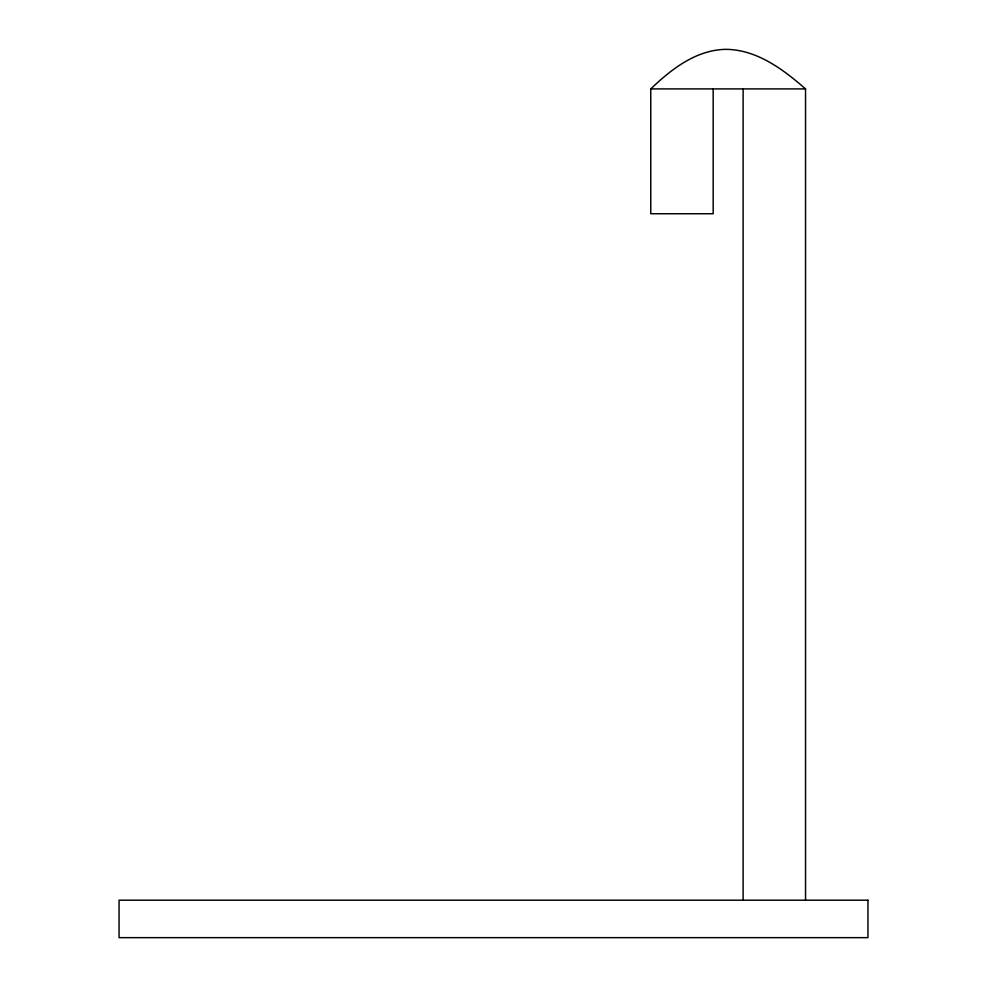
<?xml version="1.0" encoding="UTF-8"?>
<svg xmlns="http://www.w3.org/2000/svg" width="987" height="987" viewBox="0 0 987 987"><rect width="100%" height="100%" fill="white"/><g stroke="black" fill="none" stroke-linecap="round" stroke-linejoin="round"><path stroke-width="1.48" d="M713.169 88.916L713.169 213.735L650.766 213.735L650.766 88.916C671.345 69.164 696.44 49.597 726.333 49.35C757.177 49.806 783.296 69.497 805.54 88.916L805.54 900.206M650.766 88.916L805.54 88.916M743.125 88.916L743.125 900.206M867.943 900.206L119.057 900.206L119.057 937.65L867.943 937.65L867.943 900.206"/></g></svg>
